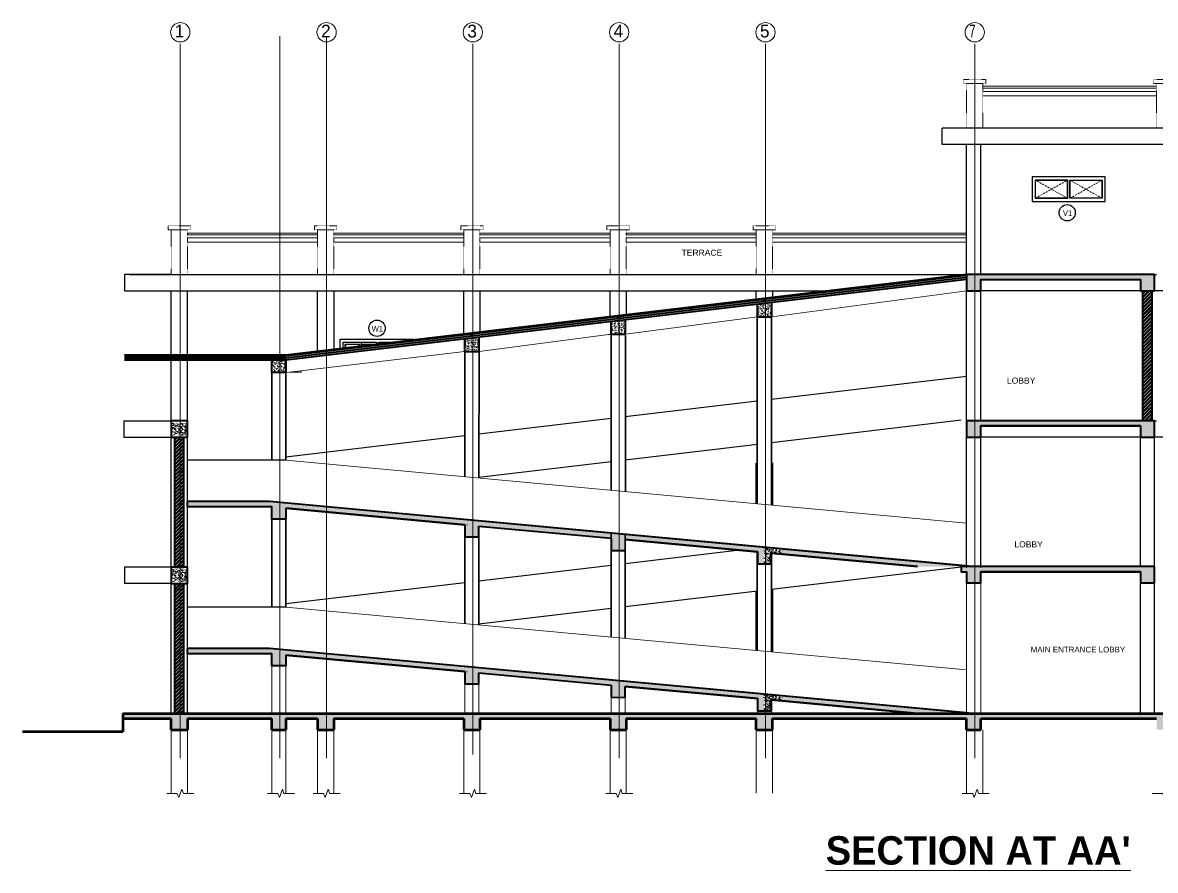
# Model space of a CAD drawing. Header units: inches. Extents: x -3071 to 2534411, y -17796 to 388172.
# Drawn here: x 1632200 to 1660073, y 161378 to 182235 of the extents above; entities that cross this region are included whole.
import ezdxf
from ezdxf.enums import TextEntityAlignment as Align

# ---------------------------------------------------------------- set-up
doc = ezdxf.new("R2010")
doc.units = ezdxf.units.IN
doc.header["$MEASUREMENT"] = 0
for name, pattern in [('ACAD_ISO08W100', [36, 24, -3, 6, -3]), ('DASHED', [0.75, 0.5, -0.25]), ('TRAZOS1', [0.15, 0.1, -0.05])]:
    doc.linetypes.add(name, pattern=pattern)
for name, color, linetype, lineweight in [('001-Archi- door window elevation', 92, 'Continuous', 25), ('001-Archi-hatch', 9, 'Continuous', 0), ('001-Archi-Opening Tags', 14, 'Continuous', 25), ('A .8 boundary line', 10, 'Continuous', 53), ('A 0.05 hatch', 252, 'Continuous', 5), ('A 0.13 IND DIM', 240, 'Continuous', 13), ('A 0.13 Text', 6, 'Continuous', 13), ('A 0.13 window elevation', 253, 'Continuous', 13), ('A 0.13parapet partition', 230, 'Continuous', 13), ('A 0.25 back line elevation', 20, 'Continuous', 25), ('A 0.35 front line elevation', 112, 'Continuous', 35), ('A 0.40 wall', 160, 'Continuous', 40), ('A 0.9 RAILING', 100, 'Continuous', 9), ('cen', 50, 'ACAD_ISO08W100', 5), ('DIM', 161, 'Continuous', 15), ('ele-1', 62, 'Continuous', 15), ('Grid Tag', 6, 'Continuous', 20), ('section ele', 112, 'Continuous', 20), ('text', 7, 'Continuous', 25)]:
    doc.layers.add(name, color=color, linetype=linetype, lineweight=lineweight)
doc.styles.add('AERIAL', font='arial.ttf', dxfattribs={"height": 10})
doc.styles.add('Archi 100', font='GOTHIC.TTF', dxfattribs={"height": 200})
doc.styles.add('CG', font='GOTHIC.TTF', dxfattribs={"height": 40})
doc.styles.get("Standard").update_dxf_attribs({"font": 'GOTHIC.TTF'})
pattern_1 = [(45, (1367283.02918, 50285.59537), (-0.08838834765, 0.08838834765), [])]
pattern_2 = [(50, (1367280.19, 46687.23), (107.589027, -9.41282), [11.25, -123.75]), (355, (1367280.19, 46687.23), (-20.8127, 112.82882), [9, -99]), (100.4514, (1367289.15, 46686.45), (86.776407, 103.41593), [9.56103, -105.171317]), (46.1842, (1367280.19, 46717.23), (160.08616, -24.82785), [16.875, -185.625]), (96.6356, (1367293.53, 46715.16), (140.199406, 146.11768), [14.34154, -157.75695]), (351.1842, (1367280.19, 46717.23), (140.19929, 146.11779), [13.5, -148.5]), (21, (1367295.19, 46709.73), (89.536058, -60.392834), [11.25, -123.75]), (326, (1367295.19, 46709.73), (36.4973, 108.772507), [9, -99]), (71.4514, (1367302.65, 46704.7), (126.033394, 48.379575), [9.56103, -105.171317]), (37.5, (1367280.19, 46687.23), (1.8239783, 49.934078), [0, -97.8, 0, -100.5, 0, -99.375]), (7.5, (1367280.19, 46687.23), (39.460431, 59.161757), [0, -57.3, 0, -95.55, 0, -37.875]), (327.5, (1367246.74, 46687.23), (80.0733654, -3.383231), [0, -37.5, 0, -117, 0, -155.25]), (317.5, (1367231.74, 46687.23), (87.477925, 15.015747), [0, -48.75, 0, -77.7, 0, -110.25])]
pattern_3 = [(50, (-378678.53, 3469.02), (107.5890274, -9.4128202), [11.25, -123.75]), (355, (-378678.53, 3469.02), (-20.8127, 112.82882), [9, -99]), (100.4514445, (-378669.56, 3468.24), (86.776327, 103.4159986), [9.561029, -105.171317]), (46.1842, (-378678.53, 3499.02), (160.0862, -24.827892), [16.875, -185.625]), (96.6356355, (-378665.19, 3496.95), (140.199292, 146.11779), [14.341551, -157.757064]), (351.184164, (-378678.53, 3499.02), (140.199292, 146.11779), [13.5, -148.5]), (21, (-378663.53, 3491.52), (89.536058, -60.3928336), [11.25, -123.75]), (326, (-378663.53, 3491.52), (36.4973, 108.772507), [9, -99]), (71.451445, (-378656.07, 3486.49), (126.0333565, 48.379673), [9.5610285, -105.171317]), (37.5, (-378678.53, 3469.022), (1.8239783, 49.9340781), [0, -97.8, 0, -100.5, 0, -99.375]), (7.5, (-378678.53, 3469.02), (39.4604306, 59.1617568), [0, -57.3, 0, -95.55, 0, -37.875]), (327.5, (-378711.98, 3469.02), (80.0733654, -3.38323076), [0, -37.5, 0, -117, 0, -155.25]), (317.5, (-378726.98, 3469.02), (87.4779254, 15.0157473), [0, -48.75, 0, -77.7, 0, -110.25])]
pattern_4 = [(50, (1367280.19, 50300.9), (107.589027, -9.41282), [11.25, -123.75]), (355, (1367280.19, 50300.9), (-20.8127, 112.82882), [9, -99]), (100.4514, (1367289.15, 50300.12), (86.776407, 103.41593), [9.56103, -105.171317]), (46.1842, (1367280.19, 50330.9), (160.08616, -24.82785), [16.875, -185.625]), (96.6356, (1367293.53, 50328.83), (140.199406, 146.11768), [14.34154, -157.75695]), (351.1842, (1367280.19, 50330.9), (140.19929, 146.11779), [13.5, -148.5]), (21, (1367295.19, 50323.4), (89.536058, -60.392834), [11.25, -123.75]), (326, (1367295.19, 50323.4), (36.4973, 108.772507), [9, -99]), (71.4514, (1367302.65, 50318.37), (126.033394, 48.379575), [9.56103, -105.171317]), (37.5, (1367280.19, 50300.903), (1.8239783, 49.934078), [0, -97.8, 0, -100.5, 0, -99.375]), (7.5, (1367280.19, 50300.903), (39.460431, 59.161757), [0, -57.3, 0, -95.55, 0, -37.875]), (327.5, (1367246.74, 50300.903), (80.0733654, -3.383231), [0, -37.5, 0, -117, 0, -155.25]), (317.5, (1367231.74, 50300.9), (87.477925, 15.015747), [0, -48.75, 0, -77.7, 0, -110.25])]

# ---------------------------------------------------------------- blocks, each defined once
blk = doc.blocks.new('post ele')
at = {"layer": 'A 0.13 window elevation', "linetype": 'DASHED', "ltscale": 0.005}
for points in [[(-182, 388), (368, 388), (368, 288), (-182, 288)], [(-107, 288), (293, 288), (293, -812), (-107, -812)]]:
    blk.add_lwpolyline(points, close=True, dxfattribs=at)
blk = doc.blocks.new('window tag')
blk.add_circle((0, 0), 200)
at = {"style": 'Archi 100', "flags": 1}
for tag, p in [('WIDTH', (15, 174.5)), ('HEIGHT', (-4.5, -348.5))]:
    blk.add_attdef(tag, p, '', height=200, dxfattribs=at)
at = {"style": 'Archi 100'}
blk.add_attdef('SYMBOL', text='', height=200, dxfattribs=at).set_placement((8, -10.5), align=Align.MIDDLE_CENTER)
blk = doc.blocks.new('grid')
at = {"layer": 'Grid Tag', "linetype": 'Continuous', "ltscale": 30}
blk.add_circle((51, 48), 264, dxfattribs=at)
blk.add_attdef('GRID', (-143, -93), '', height=200)

msp = doc.modelspace()

# ---------------------------------------------------------------- hatches: boundary and pattern name
at = {"layer": 'A 0.05 hatch'}
h = msp.add_hatch(dxfattribs=at)
h.set_pattern_fill('AR-CONC', color=256, scale=15)
h.set_pattern_definition([(50, (187779.39, 63704.39), (107.5890274, -9.41282), [11.25, -123.75]), (355, (187779.39, 63704.39), (-20.8127, 112.82882), [9, -99]), (100.4514445, (187788.36, 63703.61), (86.776327, 103.415999), [9.561029, -105.171317]), (46.1842, (187779.39, 63734.39), (160.0862, -24.827892), [16.875, -185.625]), (96.635635, (187792.73, 63732.32), (140.199292, 146.11779), [14.341551, -157.757064]), (351.184164, (187779.4, 63734.39), (140.199292, 146.11779), [13.5, -148.5]), (21, (187794.39, 63726.89), (89.536058, -60.3928336), [11.25, -123.75]), (326, (187794.39, 63726.89), (36.4973, 108.772507), [9, -99]), (71.451445, (187801.85, 63721.86), (126.0333565, 48.379673), [9.5610285, -105.171317]), (37.5, (187779.393, 63704.39), (1.8239783, 49.9340781), [0, -97.8, 0, -100.5, 0, -99.375]), (7.5, (187779.393, 63704.39), (39.4604306, 59.1617568), [0, -57.3, 0, -95.55, 0, -37.875]), (327.5, (187745.943, 63704.39), (80.0733654, -3.3832308), [0, -37.5, 0, -117, 0, -155.25]), (317.5, (187730.94, 63704.39), (87.4779254, 15.0157473), [0, -48.75, 0, -77.7, 0, -110.25])])
h.paths.add_polyline_path([(1660053.74, 172438.18), (1655428.84, 172438.18), (1655428.84, 172313.18), (1655428.84, 172313.18), (1655429.06, 172038.18), (1655778.84, 172038.18), (1655778.84, 172313.18), (1659704.06, 172313.18), (1659704.06, 172038.18), (1660053.84, 172038.18), (1660053.84, 172313.18), (1660053.84, 172325.41), (1660053.74, 172325.41)])
h.paths.add_polyline_path([(1660054.07, 176037.88), (1655429.29, 176038.18), (1655429.29, 175638.18), (1655779.29, 175638.18), (1655779.29, 175913.18), (1659704.29, 175913.18), (1659704.29, 175637.88), (1660054.07, 175637.88)])
h = msp.add_hatch(dxfattribs=at)
h.set_pattern_fill('STEEL', color=256, scale=500, style=0)
h.set_pattern_definition([(45, (1391105.295, 53886.92), (-44.194174, 44.194174), []), (45, (1391105.295, 53918.17), (-44.194174, 44.194174), [])])
h.paths.add_polyline_path([(1659763.94, 172437.87), (1659993.94, 172437.87), (1659993.94, 175637.87), (1659763.94, 175637.87)])
h = msp.add_hatch(dxfattribs=at)
h.set_pattern_fill('AR-CONC', color=256, scale=15, style=0)
h.set_pattern_definition(pattern_3)
h.paths.add_polyline_path([(1650281.68, 175302.2), (1650631.68, 175343.69), (1650631.68, 175000.1), (1650281.35, 175000.1)])
h = msp.add_hatch(dxfattribs=at)
h.set_pattern_fill('AR-CONC', color=256, scale=15, style=0)
h.set_pattern_definition(pattern_3)
h.paths.add_polyline_path([(1646682.01, 174875.57), (1647031.98, 174917.04), (1647031.68, 174573.47), (1646682.01, 174573.47)])
h = msp.add_hatch(dxfattribs=at)
h.set_pattern_fill('AR-CONC', color=256, scale=15, style=0)
h.set_pattern_definition(pattern_3)
h.paths.add_polyline_path([(1643081.68, 174448.85), (1643432.03, 174490.37), (1643431.68, 174146.75), (1643081.68, 174146.75)])
h = msp.add_hatch(dxfattribs=at)
h.set_pattern_fill('AR-CONC', color=256, scale=15, style=0)
h.set_pattern_definition(pattern_3)
h.paths.add_polyline_path([(1638333.33, 173927.38), (1638681.89, 173927.38), (1638681.89, 173627.38), (1638331.67, 173629.32)])
h = msp.add_hatch(dxfattribs=at)
h.set_pattern_fill('AR-CONC', color=256, scale=15, style=0)
h.set_pattern_definition([(50, (-381115.01, 1925.79), (107.5890274, -9.4128202), [11.25, -123.75]), (355, (-381115.01, 1925.79), (-20.8127, 112.82882), [9, -99]), (100.4514445, (-381106.04, 1925), (86.776327, 103.4159986), [9.561029, -105.171317]), (46.1842, (-381115.01, 1955.79), (160.0862, -24.827892), [16.875, -185.625]), (96.6356355, (-381101.67, 1953.72), (140.199292, 146.11779), [14.341551, -157.757064]), (351.184164, (-381115, 1955.79), (140.199292, 146.11779), [13.5, -148.5]), (21, (-381100.01, 1948.29), (89.536058, -60.3928336), [11.25, -123.75]), (326, (-381100.01, 1948.29), (36.4973, 108.772507), [9, -99]), (71.451445, (-381092.55, 1943.25), (126.0333565, 48.379673), [9.5610285, -105.171317]), (37.5, (-381115.007, 1925.787), (1.8239783, 49.9340781), [0, -97.8, 0, -100.5, 0, -99.375]), (7.5, (-381115.01, 1925.787), (39.4604306, 59.1617568), [0, -57.3, 0, -95.55, 0, -37.875]), (327.5, (-381148.457, 1925.787), (80.0733654, -3.3832308), [0, -37.5, 0, -117, 0, -155.25]), (317.5, (-381163.46, 1925.79), (87.4779254, 15.0157473), [0, -48.75, 0, -77.7, 0, -110.25])])
h.paths.add_polyline_path([(1635896.85, 172384.14), (1636245.42, 172384.14), (1636245.42, 172084.14), (1635895.2, 172086.09)])
h = msp.add_hatch(dxfattribs=at)
h.set_pattern_fill('STEEL', color=256, scale=500, style=0)
h.set_pattern_definition([(45, (1367280.19, 50287.23), (-44.194174, 44.194174), []), (45, (1367280.19, 50318.48), (-44.194174, 44.194174), [])])
h.paths.add_polyline_path([(1635938.84, 168838.18), (1636168.84, 168838.18), (1636168.84, 172038.18), (1635938.84, 172038.18)])
h = msp.add_hatch(dxfattribs=at)
h.set_pattern_fill('AR-CONC', color=256, scale=15, style=0)
h.set_pattern_definition(pattern_4)
h.paths.add_polyline_path([(1643241.84, 169992.32), (1638271.7, 170451.85), (1636253.84, 170451.85), (1636253.84, 170326.85), (1638265.94, 170326.85), (1638329.05, 170321.02), (1638329.05, 170021.04), (1638678.83, 170021.04), (1638679.05, 170288.66), (1643079.06, 169881.84), (1643079.06, 169581.86), (1643241.84, 169581.86)])
h = msp.add_hatch(dxfattribs=at)
h.set_pattern_fill('AR-CONC', color=256, scale=15, style=0)
h.set_pattern_definition(pattern_4)
h.paths.add_polyline_path([(1643241.84, 169581.86), (1643428.84, 169581.86), (1643429.06, 169849.48), (1646679.17, 169548.98), (1646679.06, 169248.98), (1646841.84, 169248.98), (1646841.84, 169659.47), (1643241.84, 169992.32)])
h = msp.add_hatch(dxfattribs=at)
h.set_pattern_fill('AR-CONC', color=256, scale=15, style=0)
h.set_pattern_definition(pattern_4)
h.paths.add_polyline_path([(1650278.84, 169216.15), (1650279.06, 168916.15), (1650441.84, 168916.15), (1650441.84, 169326.62), (1646841.84, 169659.47), (1646841.84, 169248.98), (1647029.06, 169248.98), (1647029.17, 169516.61)])
h = msp.add_hatch(dxfattribs=at)
h.set_pattern_fill('AR-CONC', color=256, scale=15, style=0)
h.set_pattern_definition(pattern_4)
h.paths.add_polyline_path([(1650891.84, 169159.48), (1650891.84, 169285.01), (1650441.84, 169326.62), (1650441.84, 168916.15), (1650629.06, 168916.15), (1650628.84, 169183.79)])
h = msp.add_hatch(dxfattribs=at)
h.set_pattern_fill('AR-CONC', color=256, scale=15, style=0)
h.set_pattern_definition(pattern_4)
h.paths.add_polyline_path([(1650891.84, 169285.01), (1650891.84, 169159.48), (1654218.99, 168851.85), (1655576.71, 168851.85)])
h = msp.add_hatch(dxfattribs=at)
h.set_pattern_fill('AR-CONC', color=256, scale=15, style=0)
h.set_pattern_definition([(50, (-381115.01, -1674.21), (107.5890274, -9.4128202), [11.25, -123.75]), (355, (-381115.01, -1674.21), (-20.8127, 112.82882), [9, -99]), (100.4514445, (-381106.04, -1675), (86.776327, 103.4159986), [9.561029, -105.171317]), (46.1842, (-381115.01, -1644.21), (160.0862, -24.827892), [16.875, -185.625]), (96.6356355, (-381101.67, -1646.28), (140.199292, 146.11779), [14.341551, -157.757064]), (351.184164, (-381115, -1644.21), (140.199292, 146.11779), [13.5, -148.5]), (21, (-381100.01, -1651.71), (89.536058, -60.3928336), [11.25, -123.75]), (326, (-381100.01, -1651.71), (36.4973, 108.772507), [9, -99]), (71.451445, (-381092.55, -1656.75), (126.0333565, 48.379673), [9.5610285, -105.171317]), (37.5, (-381115.007, -1674.213), (1.8239783, 49.9340781), [0, -97.8, 0, -100.5, 0, -99.375]), (7.5, (-381115.01, -1674.213), (39.4604306, 59.1617568), [0, -57.3, 0, -95.55, 0, -37.875]), (327.5, (-381148.457, -1674.213), (80.0733654, -3.3832308), [0, -37.5, 0, -117, 0, -155.25]), (317.5, (-381163.46, -1674.21), (87.4779254, 15.0157473), [0, -48.75, 0, -77.7, 0, -110.25])])
h.paths.add_polyline_path([(1635896.85, 168784.14), (1636245.42, 168784.14), (1636245.42, 168484.14), (1635895.2, 168486.09)])
h = msp.add_hatch(dxfattribs=at)
h.set_pattern_fill('AR-CONC', color=256, scale=15, style=0)
h.set_pattern_definition([(50, (1487413.63, 140887.9), (107.589027, -9.41282), [11.25, -123.75]), (355, (1487413.63, 140887.9), (-20.8127, 112.82882), [9, -99]), (100.4514, (1487422.6, 140887.12), (86.77641, 103.41593), [9.56103, -105.17132]), (46.1842, (1487413.63, 140917.9), (160.08616, -24.82785), [16.875, -185.625]), (96.6356, (1487426.97, 140915.83), (140.1994, 146.11768), [14.34154, -157.75695]), (351.1842, (1487413.63, 140917.9), (140.19929, 146.11779), [13.5, -148.5]), (21, (1487428.63, 140910.4), (89.53606, -60.392834), [11.25, -123.75]), (326, (1487428.63, 140910.4), (36.4973, 108.77251), [9, -99]), (71.4514, (1487436.09, 140905.37), (126.033394, 48.379575), [9.56103, -105.17132]), (37.5, (1487413.63, 140887.903), (1.823978, 49.934078), [0, -97.8, 0, -100.5, 0, -99.375]), (7.5, (1487413.63, 140887.903), (39.46043, 59.161757), [0, -57.3, 0, -95.55, 0, -37.875]), (327.5, (1487380.18, 140887.903), (80.073365, -3.383231), [0, -37.5, 0, -117, 0, -155.25]), (317.5, (1487365.18, 140887.9), (87.477925, 15.015747), [0, -48.75, 0, -77.7, 0, -110.25])])
h.paths.add_polyline_path([(1660053.74, 168851.85), (1655296.71, 168851.85), (1655296.71, 168726.85), (1655428.84, 168726.85), (1655429.06, 168451.85), (1655778.84, 168451.85), (1655778.84, 168726.85), (1659704.06, 168726.85), (1659704.06, 168451.85), (1660053.84, 168451.85), (1660053.84, 168726.85), (1660053.84, 168739.08), (1660053.74, 168739.08)])
h = msp.add_hatch(dxfattribs=at)
h.set_pattern_fill('STEEL', color=256, scale=500, style=0)
h.set_pattern_definition([(45, (1367280.19, 46687.23), (-44.194174, 44.194174), []), (45, (1367280.19, 46718.48), (-44.194174, 44.194174), [])])
h.paths.add_polyline_path([(1635938.84, 165238.18), (1636168.84, 165238.18), (1636168.84, 168438.18), (1635938.84, 168438.18)])
h = msp.add_hatch(dxfattribs=at)
h.set_pattern_fill('AR-CONC', color=256, scale=15, style=0)
h.set_pattern_definition(pattern_2)
h.paths.add_polyline_path([(1643241.84, 166378.65), (1638271.7, 166838.18), (1636253.84, 166838.18), (1636253.84, 166713.18), (1638265.94, 166713.18), (1638329.05, 166707.35), (1638329.05, 166407.37), (1638678.83, 166407.37), (1638679.05, 166674.99), (1643079.06, 166268.17), (1643079.06, 165968.19), (1643241.84, 165968.19)])
h = msp.add_hatch(dxfattribs=at)
h.set_pattern_fill('AR-CONC', color=256, scale=15, style=0)
h.set_pattern_definition(pattern_2)
h.paths.add_polyline_path([(1643241.84, 165968.19), (1643428.84, 165968.19), (1643429.06, 166235.81), (1646679.17, 165935.3), (1646679.06, 165635.3), (1646841.84, 165635.3), (1646841.84, 166045.8), (1643241.84, 166378.65)])
h = msp.add_hatch(dxfattribs=at)
h.set_pattern_fill('AR-CONC', color=256, scale=15, style=0)
h.set_pattern_definition(pattern_2)
h.paths.add_polyline_path([(1650278.84, 165602.48), (1650279.06, 165302.48), (1650441.84, 165302.48), (1650441.84, 165712.95), (1646841.84, 166045.8), (1646841.84, 165635.3), (1647029.06, 165635.3), (1647029.17, 165902.94)])
h = msp.add_hatch(dxfattribs=at)
h.set_pattern_fill('AR-CONC', color=256, scale=15, style=0)
h.set_pattern_definition(pattern_2)
h.paths.add_polyline_path([(1650891.84, 165545.81), (1650891.84, 165671.34), (1650441.84, 165712.95), (1650441.84, 165302.48), (1650629.06, 165302.48), (1650628.84, 165570.12)])
h = msp.add_hatch(dxfattribs=at)
h.set_pattern_fill('AR-CONC', color=256, scale=15, style=0)
h.set_pattern_definition(pattern_2)
h.paths.add_polyline_path([(1650891.84, 165671.34), (1650891.84, 165545.81), (1654218.99, 165238.18), (1655576.71, 165238.18)])
h = msp.add_hatch(dxfattribs=at)
h.set_pattern_fill('AR-CONC', color=256, scale=15, style=0)
h.set_pattern_definition([(50, (566454.55, 18650.87), (107.5890274, -9.41282), [11.25, -123.75]), (355, (566454.55, 18650.87), (-20.8127, 112.82882), [9, -99]), (100.451444, (566463.51, 18650.09), (86.776327, 103.415999), [9.561029, -105.171317]), (46.1842, (566454.55, 18680.87), (160.0862, -24.827892), [16.875, -185.625]), (96.635635, (566467.89, 18678.8), (140.199292, 146.11779), [14.341551, -157.757064]), (351.184164, (566454.55, 18680.87), (140.199292, 146.11779), [13.5, -148.5]), (21, (566469.55, 18673.37), (89.536058, -60.3928336), [11.25, -123.75]), (326, (566469.55, 18673.37), (36.4973, 108.772507), [9, -99]), (71.451445, (566477.01, 18668.34), (126.0333565, 48.379673), [9.561029, -105.171317]), (37.5, (566454.547, 18650.87), (1.8239783, 49.9340781), [0, -97.8, 0, -100.5, 0, -99.375]), (7.5, (566454.547, 18650.87), (39.4604306, 59.1617568), [0, -57.3, 0, -95.55, 0, -37.875]), (327.5, (566421.097, 18650.87), (80.0733654, -3.3832308), [0, -37.5, 0, -117, 0, -155.25]), (317.5, (566406.1, 18650.87), (87.4779254, 15.0157473), [0, -48.75, 0, -77.7, 0, -110.25])])
h.paths.add_polyline_path([(1634663.84, 165238.18), (1676520.15, 165238.18), (1676520.15, 165113.18), (1674903.84, 165113.18), (1674903.84, 164838.18), (1674503.84, 164838.18), (1674503.84, 165113.18), (1671303.79, 165113.18), (1671303.79, 164838.18), (1670903.84, 164838.18), (1670903.84, 165113.18), (1667703.84, 165113.18), (1667703.84, 164838.18), (1667303.84, 164838.18), (1667303.84, 165113.18), (1664103.84, 165113.18), (1664103.84, 164838.18), (1663703.84, 164838.18), (1663703.84, 165113.18), (1661028.84, 165113.18), (1661028.84, 164838.18), (1660628.84, 164838.18), (1660628.84, 165113.18), (1660503.84, 165113.18), (1660503.84, 164838.18), (1660103.84, 164838.18), (1660103.84, 165113.18), (1655778.84, 165113.18), (1655778.84, 164838.18), (1655428.84, 164838.18), (1655428.84, 165113.18), (1651112.55, 165113.18), (1650712.55, 165113.18), (1650653.84, 165113.18), (1650653.84, 164838.18), (1650253.84, 164838.18), (1650253.84, 165113.18), (1647053.84, 165113.18), (1647053.84, 164838.18), (1646653.84, 164838.18), (1646653.84, 165113.18), (1643453.84, 165113.18), (1643453.84, 164838.18), (1643053.84, 164838.18), (1643053.84, 165113.18), (1639853.84, 165113.18), (1639853.84, 164838.18), (1639453.84, 164838.18), (1639453.84, 165113.18), (1638678.83, 165113.18), (1638678.83, 164838.18), (1638329.42, 164838.18), (1638329.42, 165113.18), (1636253.84, 165113.18), (1636253.84, 164838.18), (1635853.76, 164838.18), (1635853.76, 165113.18), (1634663.84, 165113.18)])
at = {"layer": 'DIM', "ltscale": 20}
h = msp.add_hatch(dxfattribs=at)
h.set_pattern_fill('ANSI31', color=256, style=0)
h.set_pattern_definition(pattern_1)
h.paths.add_polyline_path([(1653006.9, 175703.51, 0.41421356), (1653031.9, 175678.51), (1653037.74, 175679.21, 0.34667933), (1653056.9, 175703.51, 1)])
h = msp.add_hatch(dxfattribs=at)
h.set_pattern_fill('ANSI31', color=256, style=0)
h.set_pattern_definition(pattern_1)
h.paths.add_polyline_path([(1650444.68, 175421.87, 0.41421356), (1650419.68, 175396.87, 0.41421356), (1650444.68, 175371.87)])
h = msp.add_hatch(dxfattribs=at)
h.set_pattern_fill('ANSI31', color=256, style=0)
h.set_pattern_definition(pattern_1)
h.paths.add_polyline_path([(1650444.68, 175371.87), (1650450.52, 175372.56, 0.34667933), (1650469.68, 175396.87, 0.41421356), (1650444.68, 175421.87)])
h = msp.add_hatch(dxfattribs=at)
h.set_pattern_fill('ANSI31', color=256, style=0)
h.set_pattern_definition(pattern_1)
h.paths.add_polyline_path([(1648656.9, 175159.98), (1648662.74, 175160.67, 0.34667933), (1648681.9, 175184.98, 1), (1648631.9, 175184.98, 0.41421356)])
h = msp.add_hatch(dxfattribs=at)
h.set_pattern_fill('ANSI31', color=256, style=0)
h.set_pattern_definition(pattern_1)
h.paths.add_polyline_path([(1646844.68, 174995.19, 0.41421356), (1646819.68, 174970.19, 0.41421356), (1646844.68, 174945.19)])
h = msp.add_hatch(dxfattribs=at)
h.set_pattern_fill('ANSI31', color=256, style=0)
h.set_pattern_definition(pattern_1)
h.paths.add_polyline_path([(1646844.68, 174995.19), (1646844.68, 174945.19), (1646850.52, 174945.89, 0.34667933), (1646869.68, 174970.19, 0.41421356)])
h = msp.add_hatch(dxfattribs=at)
h.set_pattern_fill('ANSI31', color=256, style=0)
h.set_pattern_definition(pattern_1)
h.paths.add_polyline_path([(1643244.68, 174568.52, 0.41421356), (1643219.68, 174543.52, 0.41421356), (1643244.68, 174518.52)])
h = msp.add_hatch(dxfattribs=at)
h.set_pattern_fill('ANSI31', color=256, style=0)
h.set_pattern_definition(pattern_1)
h.paths.add_polyline_path([(1643244.68, 174518.52), (1643250.52, 174519.21, 0.34667933), (1643269.68, 174543.52, 0.41421356), (1643244.68, 174568.52)])
h = msp.add_hatch(dxfattribs=at)
h.set_pattern_fill('ANSI31', color=256, style=0)
h.set_pattern_definition(pattern_1)
h.paths.add_polyline_path([(1638531.78, 174002.38, 1), (1638481.78, 174002.38, 1)])

# ---------------------------------------------------------------- linework, layer by layer
at = {"layer": '001-Archi- door window elevation'}
for points in [[(1657041.34, 177838.18), (1658841.34, 177838.18), (1658841.34, 178438.18), (1657041.34, 178438.18)], [(1657116.34, 177913.18), (1657916.34, 177913.18), (1657916.34, 178363.18), (1657116.34, 178363.18)], [(1657966.34, 178363.18), (1658766.34, 178363.18), (1658766.34, 177913.18), (1657966.34, 177913.18)]]:
    msp.add_lwpolyline(points, close=True, dxfattribs=at)
for points in [[(1640013.97, 174211.13), (1640013.97, 174450.7), (1641813.97, 174450.7), (1641813.97, 174424.47)], [(1640088.97, 174220.02), (1640088.97, 174375.7), (1640904.71, 174375.7), (1640904.71, 174316.71)], [(1640138.97, 174225.95), (1640138.97, 174325.7), (1640485.88, 174325.7), (1640485.88, 174267.07)], [(1640535.88, 174272.99), (1640535.88, 174375.7)], [(1640535.88, 174272.99), (1640535.88, 174325.7), (1640854.71, 174325.7), (1640854.71, 174310.78)], [(1640954.71, 174375.7), (1641402.42, 174375.7)], [(1640954.71, 174322.63), (1640954.71, 174375.7), (1640954.71, 174375.7)], [(1641346.84, 174369.11), (1641346.84, 174375.7)]]:
    msp.add_lwpolyline(points, dxfattribs=at)
at = {"layer": '001-Archi-hatch', "linetype": 'TRAZOS1', "ltscale": 500}
for p, q in [((1657116.34, 177913.18), (1657916.34, 178363.18)), ((1657916.34, 177913.18), (1657116.34, 178363.18)), ((1657966.34, 177913.18), (1658766.34, 178363.18)), ((1658766.34, 177913.18), (1657966.34, 178363.18))]:
    msp.add_line(p, q, dxfattribs=at)
at = {"layer": '001-Archi-hatch'}
for points in [[(1657126.34, 177923.18), (1657906.34, 177923.18), (1657906.34, 178353.18), (1657126.34, 178353.18)], [(1657976.34, 178353.18), (1658756.34, 178353.18), (1658756.34, 177923.18), (1657976.34, 177923.18)]]:
    msp.add_lwpolyline(points, close=True, dxfattribs=at)
for points in [[(1640148.97, 174227.13), (1640148.97, 174315.7), (1640475.88, 174315.7), (1640475.88, 174265.88)], [(1640545.88, 174274.18), (1640545.88, 174315.7), (1640844.71, 174315.7), (1640844.71, 174309.59)]]:
    msp.add_lwpolyline(points, dxfattribs=at)
at = {"layer": 'A .8 boundary line'}
for p, q in [((1634663.84, 165238.18), (1635863.84, 165238.18)), ((1634663.84, 165238.18), (1634663.84, 164788.18)), ((1634663.84, 165113.18), (1635853.76, 165113.18)), ((1635853.76, 164838.18), (1635853.76, 165113.18)), ((1635863.84, 165238.18), (1655778.84, 165238.18)), ((1636253.84, 165113.18), (1638329.42, 165113.18)), ((1636253.84, 165113.18), (1636253.84, 164838.18)), ((1638329.42, 164838.18), (1638329.42, 165113.18)), ((1638678.83, 165113.18), (1639453.84, 165113.18)), ((1638678.83, 165113.18), (1638678.83, 164838.18)), ((1639453.84, 165113.18), (1639453.84, 164838.18)), ((1639853.84, 165113.18), (1643053.84, 165113.18)), ((1639853.84, 165113.18), (1639853.84, 164838.18)), ((1643053.84, 165113.18), (1643053.84, 164838.18)), ((1643453.84, 165113.18), (1646653.84, 165113.18)), ((1643453.84, 165113.18), (1643453.84, 164838.18)), ((1646653.84, 165113.18), (1646653.84, 164838.18)), ((1647053.84, 165113.18), (1650253.84, 165113.18)), ((1647053.84, 165113.18), (1647053.84, 164838.18)), ((1650253.84, 164838.18), (1650253.84, 165113.18)), ((1650653.84, 165113.18), (1655428.84, 165113.18)), ((1650653.84, 164838.18), (1650653.84, 165113.18)), ((1655428.84, 164838.18), (1655428.84, 165113.18)), ((1655778.84, 165238.18), (1659703.84, 165238.18)), ((1655778.84, 165113.18), (1659703.84, 165113.18)), ((1655778.84, 164838.18), (1655778.84, 165113.18)), ((1659703.84, 165238.18), (1671303.79, 165238.18)), ((1659703.84, 165113.18), (1660103.84, 165113.18)), ((1634663.84, 164788.18), (1632199.55, 164788.18)), ((1635853.76, 164838.18), (1635863.84, 164838.18)), ((1635863.84, 164838.18), (1636253.84, 164838.18)), ((1638329.42, 164838.18), (1638678.83, 164838.18)), ((1639453.84, 164838.18), (1639853.84, 164838.18)), ((1643053.84, 164838.18), (1643453.84, 164838.18)), ((1646653.84, 164838.18), (1647053.84, 164838.18)), ((1650253.84, 164838.18), (1650653.84, 164838.18)), ((1655428.84, 164838.18), (1655778.84, 164838.18))]:
    msp.add_line(p, q, dxfattribs=at)
at = {"layer": 'A 0.13 window elevation', "ltscale": 20}
for p, q in [((1639056.68, 173638.49), (1639056.68, 173671.62)), ((1638776.01, 173638.49), (1639056.68, 173638.49)), ((1638776.03, 173638.49), (1639056.68, 173638.49)), ((1657388.85, 172038.18), (1655888.85, 172038.18))]:
    msp.add_line(p, q, dxfattribs=at)
at = {"layer": 'A 0.13parapet partition', "ltscale": 20}
for p, q in [((1660103.84, 180538.18), (1655828.84, 180538.18)), ((1660103.84, 180438.18), (1655828.84, 180438.18))]:
    msp.add_line(p, q, dxfattribs=at)
for points in [[(1636253.84, 176937.76), (1639453.84, 176937.76), (1639453.84, 176837.76), (1636253.84, 176837.76)], [(1639853.84, 176937.76), (1643053.84, 176937.76), (1643053.84, 176837.76), (1639853.84, 176837.76)], [(1643453.84, 176937.76), (1646653.84, 176937.76), (1646653.84, 176837.76), (1643453.84, 176837.76)], [(1647053.84, 176937.76), (1650253.84, 176937.76), (1650253.84, 176837.76), (1647053.84, 176837.76)]]:
    msp.add_lwpolyline(points, close=True, dxfattribs=at)
for points in [[(1650653.84, 176937.76), (1655428.84, 176937.76), (1655428.84, 176837.76), (1650653.84, 176837.76)], [(1646609.34, 174563.92), (1646656.68, 174563.92), (1646656.68, 174570.14)]]:
    msp.add_lwpolyline(points, dxfattribs=at)
at = {"layer": 'A 0.25 back line elevation', "ltscale": 20}
for p, q in [((1654828.84, 179238.18), (1654828.84, 179638.18)), ((1661103.84, 179638.18), (1654828.84, 179638.18)), ((1661103.84, 179238.18), (1654828.84, 179238.18)), ((1655428.84, 176038.18), (1655428.84, 179238.18)), ((1655778.84, 176038.18), (1655778.84, 179238.18)), ((1635853.84, 176038.18), (1634703.03, 176038.18)), ((1634703.03, 176038.18), (1634703.03, 175638.18)), ((1634829.93, 176038.18), (1655428.84, 176038.18)), ((1634829.93, 176038.18), (1639453.84, 176038.18)), ((1655428.84, 176038.18), (1660103.84, 176037.88)), ((1634703.03, 175638.18), (1639453.84, 175638.18)), ((1634829.93, 175638.18), (1652054.38, 175638.18)), ((1635853.84, 172438.18), (1635853.84, 175638.18)), ((1636253.84, 172438.18), (1636253.84, 175638.18)), ((1643053.84, 174571.42), (1643053.84, 175638.18)), ((1643453.84, 175638.18), (1643453.84, 174618.83)), ((1660453.84, 175638.18), (1655428.84, 175638.18)), ((1655428.84, 172438.18), (1655428.84, 175638.18)), ((1655778.84, 172438.18), (1655778.84, 175638.18)), ((1634686.98, 172438.18), (1635853.84, 172438.18)), ((1634686.98, 172438.18), (1634686.98, 172038.18)), ((1655428.84, 172438.18), (1660103.84, 172438.18)), ((1655428.84, 172438.18), (1655428.84, 172038.18)), ((1634686.98, 172038.18), (1635853.84, 172038.18)), ((1635853.84, 168838.18), (1635853.84, 172038.18)), ((1636253.84, 167857.79), (1636253.84, 172038.18)), ((1655428.84, 168851.85), (1655428.84, 172038.18)), ((1660503.84, 172038.18), (1655428.84, 172038.18)), ((1655778.84, 168851.85), (1655778.84, 172038.18)), ((1659703.84, 168851.85), (1659703.84, 172038.18)), ((1660053.84, 168851.85), (1660053.84, 172038.18)), ((1650253.84, 170401.25), (1650253.84, 171396.51)), ((1650653.84, 170364.27), (1650653.84, 171403.11)), ((1634703.03, 168838.18), (1634703.03, 168438.18)), ((1635853.84, 168838.18), (1634703.03, 168838.18)), ((1635853.18, 165238.18), (1635853.84, 168838.18)), ((1636253.84, 165238.18), (1636253.84, 168838.18)), ((1635853.84, 168438.18), (1634703.03, 168438.18)), ((1659703.84, 165238.18), (1659703.84, 168424.51)), ((1660053.84, 165238.18), (1660053.84, 168424.51)), ((1636253.84, 166563.18), (1636253.84, 167663.18))]:
    msp.add_line(p, q, dxfattribs=at)
at = {"layer": 'A 0.25 back line elevation'}
for p, q in [((1655428.84, 173531.91), (1650628.84, 172963.01)), ((1650278.51, 172921.49), (1647029.15, 172536.37)), ((1646679.17, 172494.89), (1643428.95, 172109.67)), ((1655296.71, 172451.85), (1650628.84, 171898.61)), ((1643078.84, 172068.17), (1638678.83, 171546.67)), ((1650278.99, 171857.15), (1647029.16, 171471.97)), ((1638679.05, 171471.44), (1636253.84, 171471.46)), ((1646679.17, 171430.49), (1643428.85, 171045.26)), ((1649844.21, 169256.34), (1647029.15, 168922.7)), ((1646679.17, 168881.22), (1643428.95, 168495.99)), ((1655296.71, 168838.18), (1650628.84, 168284.94)), ((1643078.84, 168454.5), (1638678.83, 167933)), ((1650278.99, 168243.47), (1647029.16, 167858.3)), ((1638679.05, 167857.77), (1636253.84, 167857.79)), ((1646679.17, 167816.82), (1643428.85, 167431.58))]:
    msp.add_line(p, q, dxfattribs=at)
at = {"layer": 'A 0.25 back line elevation', "lineweight": 20}
for p, q in [((1638678.83, 171471.46), (1655428.84, 169922.78)), ((1638678.83, 167857.79), (1655428.84, 166309.1))]:
    msp.add_line(p, q, dxfattribs=at)
at = {"layer": 'A 0.25 back line elevation', "ltscale": 20}
for points in [[(1639453.84, 174144.75), (1639453.84, 175638.18), (1639853.84, 175638.18), (1639853.84, 174192.15)], [(1646653.84, 174998.1), (1646653.84, 175638.18), (1647053.84, 175638.18), (1647053.84, 175045.51)], [(1650253.84, 175424.78), (1650253.84, 175638.18), (1650653.84, 175638.18), (1650653.84, 175472.19)], [(1650253.84, 170401.25), (1650253.84, 171396.51)], [(1650653.84, 171403.11), (1650653.84, 170364.27)], [(1650253.84, 166787.58), (1650253.84, 168240.49)], [(1650653.84, 168287.9), (1650653.84, 166750.59)]]:
    msp.add_lwpolyline(points, dxfattribs=at)
at = {"layer": 'A 0.25 back line elevation'}
for points in [[(1659653.84, 172313.18), (1655778.84, 172313.18)], [(1659653.84, 168726.85), (1655778.84, 168726.85)]]:
    msp.add_lwpolyline(points, dxfattribs=at)
at = {"layer": 'A 0.35 front line elevation'}
for p, q in [((1650278.51, 170398.97), (1650278.51, 174999.69)), ((1650628.51, 170366.61), (1650628.51, 175000.1)), ((1646682.22, 170731.48), (1646682.21, 174573.47)), ((1647032.22, 170699.12), (1647032.21, 174541.1)), ((1643078.85, 171077.62), (1643081.99, 174446.75)), ((1643428.85, 171045.26), (1643431.99, 174146.75)), ((1638328.86, 171471.44), (1638328.86, 173642.69)), ((1638679.08, 171471.44), (1638679.08, 173640.74)), ((1638328.83, 167857.77), (1638328.83, 170029.01)), ((1638679.05, 167857.77), (1638679.05, 170027.07)), ((1643078.84, 167450.97), (1643078.84, 169881.86)), ((1643428.84, 167418.61), (1643428.84, 169581.86)), ((1646678.84, 167118.12), (1646678.84, 169674.54)), ((1647028.84, 167085.76), (1647028.84, 169642.18)), ((1650278.51, 166785.3), (1650278.51, 169216.19)), ((1650628.51, 166752.94), (1650628.51, 168916.15)), ((1643434.84, 167688.55), (1643434.84, 167691.91))]:
    msp.add_line(p, q, dxfattribs=at)
at = {"layer": 'A 0.40 wall'}
for p, q in [((1655429.29, 176038.18), (1638671.9, 174052.07)), ((1655429.29, 176013.01), (1638673.38, 174027.07)), ((1655429.29, 175962.66), (1638676.33, 173977.07)), ((1655429.29, 175912.31), (1638679.29, 173927.07)), ((1659763.94, 172437.91), (1659763.94, 175637.91)), ((1659993.94, 172437.91), (1659993.94, 175637.91)), ((1650631.68, 175000.1), (1650631.68, 175343.69)), ((1650281.68, 175000.1), (1650281.68, 175302.2)), ((1646682.01, 174573.47), (1646682.01, 174875.57)), ((1647031.98, 174573.47), (1647031.98, 174917.04)), ((1650281.68, 175000.1), (1650631.68, 175000.1)), ((1643431.99, 174146.75), (1643432.03, 174490.37)), ((1646682.01, 174573.47), (1647031.98, 174573.47)), ((1643081.68, 174146.75), (1643081.68, 174448.85)), ((1638671.9, 174052.07), (1634703.26, 174052.07)), ((1638673.38, 174027.07), (1634703.26, 174027.07)), ((1638676.33, 173977.07), (1634703.26, 173977.07)), ((1643081.68, 174146.75), (1643431.99, 174146.75)), ((1638679.29, 173927.07), (1634703.26, 173927.07)), ((1638331.67, 173627.38), (1638331.67, 173927.38)), ((1638681.89, 173627.38), (1638681.89, 173927.38)), ((1638681.89, 173627.38), (1638331.67, 173627.38)), ((1660053.84, 172438.18), (1655428.84, 172438.18)), ((1659704.06, 172313.18), (1655778.84, 172313.18)), ((1655576.71, 168851.85), (1638271.7, 170451.85)), ((1643079.06, 169881.84), (1638678.83, 170288.68)), ((1638679.05, 170288.66), (1643079.06, 169881.84)), ((1643138.84, 169876.31), (1643133.84, 169876.77)), ((1643429.06, 169849.48), (1646679.17, 169548.98)), ((1646679.39, 169548.96), (1646679.28, 169248.96)), ((1650279.06, 169216.13), (1647029.06, 169516.63)), ((1646679.28, 169248.96), (1647029.28, 169248.81)), ((1660053.84, 168851.85), (1655296.71, 168851.85)), ((1659704.06, 168726.85), (1655778.84, 168726.85)), ((1655576.71, 165238.18), (1638271.7, 166838.18)), ((1643079.06, 166268.17), (1638678.83, 166675.01)), ((1638679.05, 166674.99), (1643079.06, 166268.17)), ((1643138.84, 166262.64), (1643133.84, 166263.1)), ((1643428.84, 166235.83), (1646678.95, 165935.32)), ((1646679.17, 165935.3), (1646679.06, 165635.3)), ((1650279.06, 165602.46), (1647029.06, 165902.95)), ((1647029.06, 165635.3), (1647029.17, 165902.94)), ((1646679.06, 165635.3), (1647029.06, 165635.16))]:
    msp.add_line(p, q, dxfattribs=at)
for points in [[(1660054.07, 176037.88), (1655429.29, 176038.18), (1655429.29, 175638.18), (1655779.29, 175638.18), (1655779.29, 175913.18), (1659704.29, 175913.18), (1659704.29, 175637.88), (1660054.07, 175637.88)], [(1660053.74, 172438.18), (1655428.84, 172438.18), (1655428.84, 172313.18), (1655428.84, 172313.18), (1655429.06, 172038.18), (1655778.84, 172038.18), (1655778.84, 172313.18), (1659704.06, 172313.18), (1659704.06, 172038.18), (1660053.84, 172038.18), (1660053.84, 172313.18), (1660053.84, 172313.18), (1660053.84, 172325.41), (1660053.74, 172325.41)], [(1660053.74, 168851.85), (1655296.71, 168851.85), (1655296.71, 168726.85), (1655428.84, 168726.85), (1655429.06, 168451.85), (1655778.84, 168451.85), (1655778.84, 168726.85), (1659704.06, 168726.85), (1659704.06, 168451.85), (1660053.84, 168451.85), (1660053.84, 168726.85), (1660053.84, 168726.85), (1660053.84, 168739.08), (1660053.74, 168739.08)]]:
    msp.add_lwpolyline(points, close=True, dxfattribs=at)
for points in [[(1635853.84, 172438.18), (1635853.84, 172438.18), (1635854.05, 172038.18), (1636253.84, 172038.18), (1636253.84, 172313.18), (1636253.84, 172313.18), (1636253.84, 172438.18), (1636093.84, 172438.18), (1635853.84, 172438.18)], [(1635938.84, 172038.18), (1635938.84, 168838.18), (1636168.84, 168838.18), (1636168.84, 172038.18)], [(1638678.83, 170288.68), (1638678.62, 170021.06), (1638327.48, 170020.72), (1638327.48, 170322.07), (1636253.62, 170322.07), (1636253.62, 170451.87)], [(1655428.84, 168865.52), (1638271.7, 170451.85), (1636253.84, 170451.85)], [(1643079.06, 169881.84), (1643079.06, 169581.86), (1643428.84, 169581.86), (1643429.06, 169849.48)], [(1647029.17, 169516.61), (1650278.84, 169216.15), (1650279.06, 168916.15), (1650629.06, 168916.15), (1650628.84, 169183.79)], [(1654218.99, 168851.85), (1650628.84, 169183.79), (1654218.99, 168851.85)], [(1635853.84, 168838.18), (1635853.84, 168838.18), (1635854.05, 168438.18), (1636253.84, 168438.18), (1636253.84, 168713.18), (1636253.84, 168713.18), (1636253.84, 168838.18), (1636093.84, 168838.18), (1635853.84, 168838.18)], [(1635938.84, 168438.18), (1635938.84, 165238.18), (1636168.84, 165238.18), (1636168.84, 168438.18)], [(1655428.84, 165251.85), (1638271.7, 166838.18), (1636253.84, 166838.18)], [(1638679.05, 166674.99), (1638678.83, 166407.37), (1638327.7, 166407.02), (1638327.7, 166708.38), (1636253.84, 166708.38), (1636253.84, 166838.18)], [(1643079.06, 166268.17), (1643079.06, 165968.19), (1643428.84, 165968.19), (1643429.06, 166235.81)], [(1647029.17, 165902.94), (1650278.84, 165602.48), (1650279.06, 165302.48), (1650629.06, 165302.48), (1650628.84, 165570.12)], [(1654218.99, 165238.18), (1650628.84, 165570.12), (1654218.99, 165238.18)]]:
    msp.add_lwpolyline(points, dxfattribs=at)
at = {"layer": 'A 0.9 RAILING', "ltscale": 20}
for p, q in [((1655828.84, 180673.18), (1660103.84, 180673.18)), ((1655828.84, 180623.18), (1660103.84, 180623.18))]:
    msp.add_line(p, q, dxfattribs=at)
for points in [[(1636253.84, 177057.92), (1639453.84, 177057.92), (1639453.84, 177017.92), (1636253.84, 177017.92)], [(1639853.84, 177057.92), (1643053.84, 177057.92), (1643053.84, 177017.92), (1639853.84, 177017.92)], [(1643453.84, 177057.92), (1646653.84, 177057.92), (1646653.84, 177017.92), (1643453.84, 177017.92)], [(1647053.84, 177057.92), (1650253.84, 177057.92), (1650253.84, 177017.92), (1647053.84, 177017.92)]]:
    msp.add_lwpolyline(points, close=True, dxfattribs=at)
msp.add_lwpolyline([(1650653.84, 177057.92), (1655428.84, 177057.92), (1655428.84, 177017.92), (1650653.84, 177017.92)], dxfattribs=at)
at = {"layer": 'cen', "ltscale": 2}
for p, q in [((1638528.83, 164141.13), (1638528.83, 181901.18)), ((1639678.84, 164141.13), (1639678.84, 181901.18)), ((1636078.84, 181715.65), (1636078.84, 164141.13)), ((1643278.84, 181715.65), (1643278.84, 164225.65)), ((1646878.84, 181715.65), (1646878.84, 164141.13)), ((1650478.84, 181715.65), (1650478.84, 164141.13)), ((1655628.84, 181715.65), (1655628.84, 164141.13))]:
    msp.add_line(p, q, dxfattribs=at)
at = {"layer": 'Defpoints', "color": 2}
for points in [[(1638333.33, 173927.38), (1638681.89, 173927.38), (1638681.89, 173627.38), (1638331.67, 173629.32), (1638333.33, 173927.38)], [(1635853.84, 172438.18), (1636253.84, 172438.18), (1636253.84, 172038.18), (1635854.05, 172037.97), (1635853.76, 172438.18)], [(1635853.84, 168838.18), (1636253.84, 168838.18), (1636253.84, 168438.18), (1635854.05, 168437.97), (1635853.76, 168838.18)]]:
    msp.add_lwpolyline(points, dxfattribs=at)
at = {"layer": 'DIM'}
msp.add_line((1658853.71, 179238.18), (1657053.71, 179238.18), dxfattribs=at)
at = {"layer": 'DIM', "ltscale": 20}
for p, q in [((1650631.68, 175000.1), (1655431.9, 175638.49)), ((1647031.98, 174573.47), (1650281.68, 175000.1)), ((1643431.99, 174146.75), (1646682.01, 174573.47)), ((1638681.89, 173627.38), (1643081.68, 174146.75))]:
    msp.add_line(p, q, dxfattribs=at)
for centre in [(1653031.9, 175703.51), (1650444.68, 175396.87), (1648656.9, 175184.98), (1646844.68, 174970.19), (1643244.68, 174543.52), (1638506.78, 174002.38)]:
    msp.add_circle(centre, 25, dxfattribs=at)
at = {"layer": 'ele-1'}
for p, q in [((1635853.76, 164838.18), (1635853.76, 163273.31)), ((1636253.76, 164838.18), (1636253.76, 163273.31)), ((1638329.42, 164838.18), (1638329.42, 163273.31)), ((1638678.83, 164838.18), (1638678.83, 163273.31)), ((1639453.84, 164838.18), (1639453.84, 163273.31)), ((1639853.84, 164838.18), (1639853.84, 163273.31)), ((1643053.84, 164838.18), (1643053.84, 163273.31)), ((1643453.84, 164838.18), (1643453.84, 163273.31)), ((1646653.84, 164838.18), (1646653.84, 163273.31)), ((1647053.84, 164838.18), (1647053.84, 163273.31)), ((1650253.84, 164838.18), (1650253.84, 163273.31)), ((1650653.84, 164838.18), (1650653.84, 163273.31)), ((1655428.84, 164838.18), (1655428.84, 163273.31)), ((1655828.84, 164838.18), (1655828.84, 163273.31))]:
    msp.add_line(p, q, dxfattribs=at)
at = {"layer": 'ele-1', "linetype": 'Continuous'}
for points in [[(1635747.88, 163272.6), (1636004.65, 163272.6), (1636042.15, 163169.57), (1636117.15, 163375.63), (1636154.65, 163272.6), (1636411.42, 163272.6)], [(1638223.54, 163272.6), (1638480.31, 163272.6), (1638517.81, 163169.57), (1638592.81, 163375.63), (1638630.31, 163272.6), (1638887.08, 163272.6)], [(1639347.96, 163272.6), (1639604.72, 163272.6), (1639642.22, 163169.57), (1639717.22, 163375.63), (1639754.72, 163272.6), (1640011.49, 163272.6)], [(1642947.96, 163272.6), (1643204.72, 163272.6), (1643242.22, 163169.57), (1643317.22, 163375.63), (1643354.72, 163272.6), (1643611.49, 163272.6)], [(1646547.96, 163272.6), (1646804.72, 163272.6), (1646842.22, 163169.57), (1646917.22, 163375.63), (1646954.72, 163272.6), (1647211.49, 163272.6)], [(1655322.96, 163272.6), (1655579.73, 163272.6), (1655617.23, 163169.57), (1655692.23, 163375.63), (1655729.73, 163272.6), (1655986.5, 163272.6)], [(1659997.96, 163272.6), (1660254.72, 163272.6), (1660292.22, 163169.57), (1660367.22, 163375.63), (1660404.72, 163272.6), (1660661.49, 163272.6)]]:
    msp.add_lwpolyline(points, dxfattribs=at)
at = {"layer": 'section ele'}
for p, q in [((1655428.84, 172424.5), (1655428.84, 175624.5)), ((1655778.84, 175624.5), (1655778.84, 172424.5)), ((1638331.67, 173662.01), (1638331.67, 173662.02)), ((1655428.84, 168824.51), (1655428.84, 172024.51)), ((1655778.84, 172024.51), (1655778.84, 168824.51)), ((1655428.84, 165238.18), (1655428.84, 168438.18)), ((1655778.84, 168438.18), (1655778.84, 165238.18)), ((1638328.83, 165238.18), (1638327.7, 166407.37)), ((1638678.83, 165238.18), (1638678.83, 166407.37)), ((1643078.84, 165968.19), (1643078.84, 165238.18)), ((1643428.84, 165238.18), (1643428.84, 165968.19)), ((1646679.06, 165635.3), (1646679.17, 165238.18)), ((1647029.17, 165635.3), (1647029.17, 165238.18)), ((1650279.06, 165302.48), (1650279.06, 165238.18)), ((1650629.06, 165302.48), (1650629.06, 165238.18))]:
    msp.add_line(p, q, dxfattribs=at)

# ---------------------------------------------------------------- block references
ref = msp.add_blockref('grid', (1636032.61, 181954.87), dxfattribs=dict(xscale=0.8987445155798923, yscale=0.8987445155798923, zscale=0.8987445155798923))
ref.add_attrib('GRID', '1', (1635944.08, 181871.08), dxfattribs={"height": 314.56})
ref = msp.add_blockref('grid', (1639632.61, 181954.87), dxfattribs=dict(xscale=0.8987445155798923, yscale=0.8987445155798923, zscale=0.8987445155798923))
ref.add_attrib('GRID', '2', (1639544.08, 181871.08), dxfattribs={"height": 314.56})
ref = msp.add_blockref('grid', (1643232.61, 181954.87), dxfattribs=dict(xscale=0.8987445155798923, yscale=0.8987445155798923, zscale=0.8987445155798923))
ref.add_attrib('GRID', '3', (1643144.08, 181871.08), dxfattribs={"height": 314.56})
ref = msp.add_blockref('grid', (1646832.61, 181954.87), dxfattribs=dict(xscale=0.8987445155798923, yscale=0.8987445155798923, zscale=0.8987445155798923))
ref.add_attrib('GRID', '4', (1646744.08, 181871.08), dxfattribs={"height": 314.56})
ref = msp.add_blockref('grid', (1650432.61, 181954.87), dxfattribs=dict(xscale=0.8987445155798923, yscale=0.8987445155798923, zscale=0.8987445155798923))
ref.add_attrib('GRID', '5', (1650344.08, 181871.08), dxfattribs={"height": 314.56})
ref = msp.add_blockref('grid', (1655582.62, 181954.87), dxfattribs=dict(xscale=0.8987445155798923, yscale=0.8987445155798923, zscale=0.8987445155798923))
ref.add_attrib('GRID', '7', (1655494.08, 181871.08), dxfattribs={"height": 314.56, "width": 0.65})
at = {"layer": '001-Archi-Opening Tags'}
ref = msp.add_blockref('window tag', (1657903.84, 177558.09), dxfattribs=at)
ref.add_attrib('SYMBOL', 'V1', dxfattribs={"layer": '0', "height": 140, "style": 'CG'}).set_placement((1657911.84, 177547.59), align=Align.MIDDLE_CENTER)
ref = msp.add_blockref('window tag', (1640920.92, 174715.84), dxfattribs=at)
ref.add_attrib('SYMBOL', 'W1', dxfattribs={"layer": '0', "height": 140, "style": 'CG'}).set_placement((1640928.92, 174705.34), align=Align.MIDDLE_CENTER)
at = {"layer": 'A 0.13 IND DIM'}
for p in [(1655535.71, 180449.82), (1660210.71, 180449.82), (1635960.71, 176849.82), (1639560.71, 176849.82), (1643160.71, 176849.82), (1646760.71, 176849.82), (1650360.71, 176849.82)]:
    msp.add_blockref('post ele', p, dxfattribs=at)

# ---------------------------------------------------------------- texts
at = {"layer": 'A 0.13 Text', "insert": (1655713.95, 161863.42), "char_height": 700, "width": 13056.4847, "attachment_point": 5, "style": 'CG'}
msp.add_mtext("{\\fCentury Gothic|b1|i0|c0|p34;\\LSECTION AT AA'}", dxfattribs=at)
at = {"layer": 'text', "style": 'AERIAL'}
for s, p in [('TERRACE', (1648413.69, 176500.95)), (' LOBBY', (1656363.2, 173353.45)), (' LOBBY', (1656546.45, 169325.13))]:
    msp.add_text(s, height=150, rotation=360, dxfattribs=at).set_placement(p)
at = {"layer": 'text', "insert": (1657005.61, 166879.55), "char_height": 140, "width": 4127.4237, "attachment_point": 1, "style": 'AERIAL'}
msp.add_mtext('MAIN ENTRANCE LOBBY ', dxfattribs=at)

doc.saveas('drawing.dxf')
